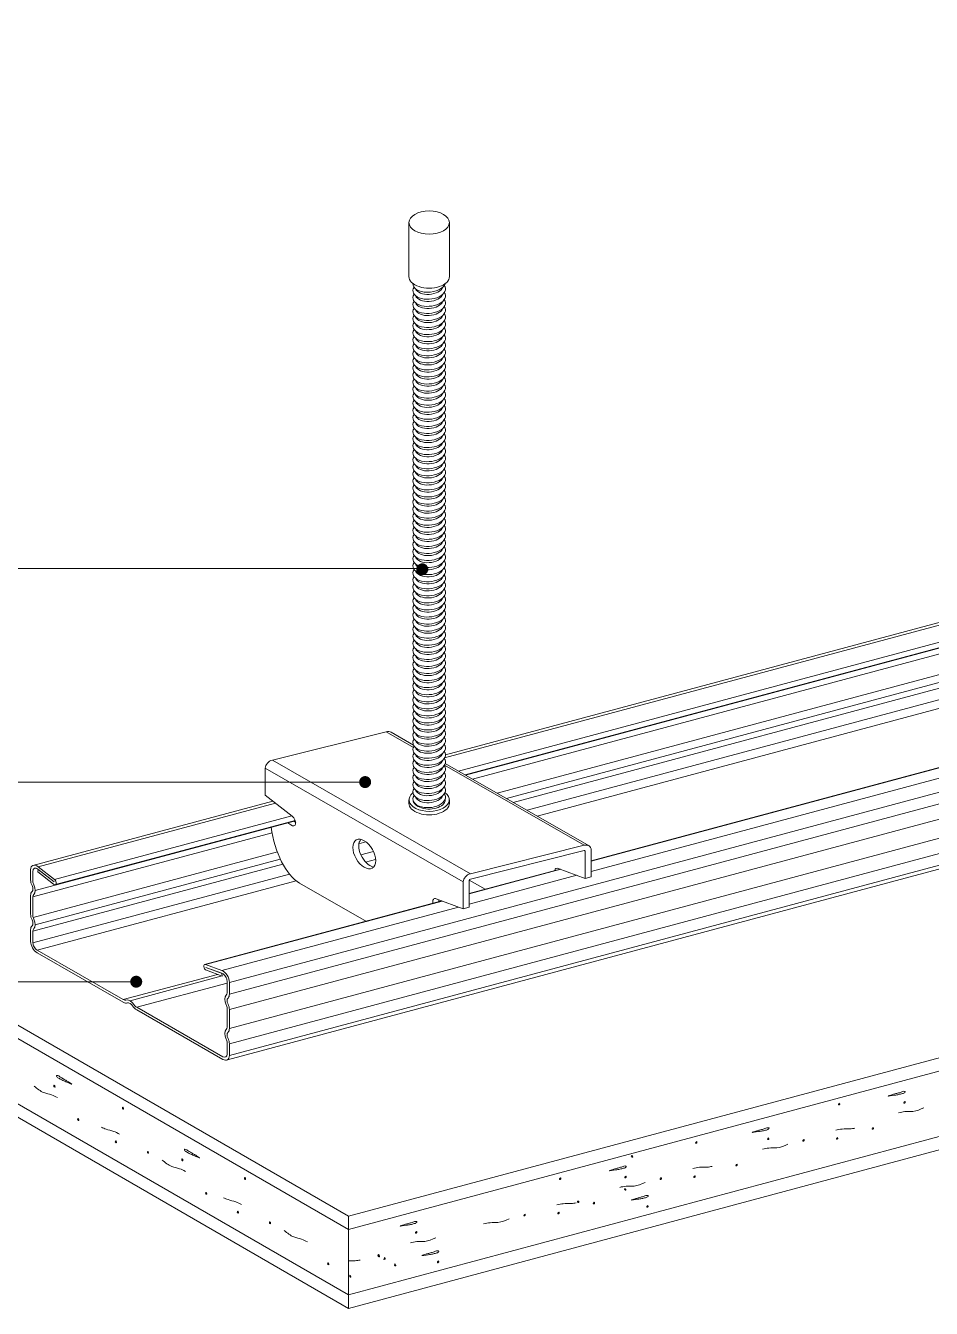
# Model space of a CAD drawing. Header units: millimetres. Extents: x 3383 to 4292, y 1469 to 1637.
# Drawn here: x 3483.8325 to 3483.9082, y 1569.9829 to 1570.09 of the extents above; entities that cross this region are included whole.
import ezdxf

# ---------------------------------------------------------------- set-up
doc = ezdxf.new("R2010")
doc.units = ezdxf.units.MM
doc.header["$LTSCALE"] = 0.0035
doc.layers.get('0').update_dxf_attribs({"lineweight": 5})

# ---------------------------------------------------------------- blocks, each defined once
blk = doc.blocks.new('PP')
at = {"const_width": 0.5, "flags": 128}
blk.add_lwpolyline([(-0.25, -0.25, 1), (0.25, -0.25, 1)], format="xyb", close=True, dxfattribs=at)

msp = doc.modelspace()

# ---------------------------------------------------------------- linework, layer by layer
for p, q in [((3483.85948317186, 1569.982851730929), (3483.638800764622, 1570.110262778153)), ((3483.85948317186, 1569.990558286472), (3484.129717431357, 1570.062967338072)), ((3483.85948317186, 1569.982851730929), (3484.129717431357, 1570.055260782529)), ((3483.85948317186, 1569.990558286472), (3483.85948317186, 1569.982851730929)), ((3483.85948317186, 1569.990558286472), (3483.85948317186, 1569.982851730929))]:
    msp.add_line(p, q)
at = {"extrusion": (-0.3996034330851926, 0.525790701022031, -0.7509069416281149)}
for p, q in [((3483.864551707479, 1570.069028325665, 0.02682366943115524), (3483.864551707479, 1570.073561210956, 0.02999762988123386)), ((3483.867926627923, 1570.069028325665, 0.02682366943115956), (3483.867926627923, 1570.073561210956, 0.02999762988121732)), ((3483.853138880576, 1570.028649108423, 0.007399562203712341), (3483.86263405712, 1570.03102322454, 0.004008973002838759)), ((3483.852540741582, 1570.025719611914, 0.005666612945473462), (3483.852540741582, 1570.027965056683, 0.007238890298841858)), ((3483.864551707479, 1570.025047617518, 0.02979114236413088), (3483.864551707479, 1570.025342512254, 0.02999762988123386)), ((3483.867926627923, 1570.025047617518, 0.02979114236411434), (3483.867926627923, 1570.025342512254, 0.02999762988121732)), ((3483.869685179256, 1570.019158541391, 0.02095349659265767), (3483.8791803558, 1570.021532657509, 0.01756290739178408)), ((3483.879778494794, 1570.021147715831, 0.02460435108055195), (3483.879778494794, 1570.018893704088, 0.02302607506669972)), ((3483.8791803558, 1570.021090315405, 0.01725317611615446), (3483.869685179256, 1570.018716199287, 0.0206437653170281)), ((3483.879283483213, 1570.018769934407, 0.02320283649002271), (3483.879283483213, 1570.02102394615, 0.02478111250387486)), ((3483.869087040262, 1570.016229044883, 0.01922054733441879), (3483.869087040262, 1570.018474489651, 0.02079282468778719)), ((3483.869582051843, 1570.018598259332, 0.02061606326446433), (3483.869582051843, 1570.016352814564, 0.01904378591109579))]:
    msp.add_line(p, q, dxfattribs=at)
at = {"extrusion": (1.387778780781445e-15, 0.8191520442889884, -0.5735764363510512)}
for p, q in [((3483.864924958118, 1570.02970921771, 0.02924024554558912), (3483.86263405712, 1570.03102322454, 0.03111684178072942)), ((3483.864929466276, 1570.029898425938, 0.03695165411289443), (3483.863057005259, 1570.030972425456, 0.03848548438282658)), ((3483.869685179256, 1570.019158541391, 0.02095349659265767), (3483.853138880576, 1570.028649108423, 0.03450743098160307)), ((3483.869087040262, 1570.018474489651, 0.02079282468778727), (3483.852540741582, 1570.027965056683, 0.03434675907673277)), ((3483.8791803558, 1570.021532657509, 0.01756290739178409), (3483.86751839174, 1570.028221685295, 0.02711582909227371)), ((3483.879603303938, 1570.021481858424, 0.02493154999388033), (3483.867583684813, 1570.028376028728, 0.03477744557204795))]:
    msp.add_line(p, q, dxfattribs=at)
at = {"extrusion": (-0.7071067811865472, -0.4055797876726396, 0.579227965339569)}
for p, q in [((3483.854797088101, 1570.023964527502, 0.00719218010325695), (3483.852540741582, 1570.025719611914, 0.005666612945473035)), ((3483.854436942272, 1570.023421193688, 0.00637207679378205), (3483.854675528175, 1570.0232356112, 0.006533390145179342)), ((3483.8549234739, 1570.023551559445, 0.006189581881761001), (3483.855085620993, 1570.023425434387, 0.006299213216497835)), ((3483.879283483213, 1570.018769934407, 0.02320283649002321), (3483.877027136694, 1570.019603224385, 0.02103182192121957)), ((3483.869087040262, 1570.016229044883, 0.01922054733441893), (3483.866830693744, 1570.017062334861, 0.01704953276561535))]:
    msp.add_line(p, q, dxfattribs=at)
at = {"extrusion": (-0.3996034330851926, 0.5257907010220312, -0.750906941628115)}
for p, q in [((3483.879778494794, 1570.018893704088, 0.0230260750666993), (3483.879283483213, 1570.018769934407, 0.02320283649002236)), ((3483.869582051843, 1570.016352814564, 0.0190437859110954), (3483.869087040262, 1570.016229044883, 0.01922054733441841))]:
    msp.add_line(p, q, dxfattribs=at)
for points in [[(3483.85948317186, 1569.990558286472), (3483.638800764622, 1570.117969333696)], [(3483.85948317186, 1569.989440188197), (3483.638800764622, 1570.116851235421)], [(3483.85948317186, 1569.983969829204), (3483.638800764622, 1570.111380876428)], [(3483.85948317186, 1569.989440188197), (3484.129717431357, 1570.061849239797)], [(3483.85948317186, 1569.983969829204), (3484.129717431357, 1570.056378880804)], [(3483.866045755094, 1570.04465245865), (3483.587398610789, 1570.04465245865)], [(3483.860705410208, 1570.026812625631), (3483.587398610789, 1570.026812625631)], [(3483.841584131786, 1570.010135330017), (3483.587398610789, 1570.010135330017)]]:
    msp.add_lwpolyline(points)
for points, elevation in [([(3483.849544814123, 1570.010081459293), (3484.127009128712, 1570.084427798316)], 0.01731338057581248), ([(3483.849544814123, 1570.009101909586), (3484.127009128712, 1570.083448248609)], 0.01662749248709013), ([(3483.849544814123, 1570.007806069046), (3484.127009128712, 1570.082152408069)], 0.01572013517287255), ([(3483.849544814123, 1570.006234877431), (3484.127009128712, 1570.080581216454)], 0.01461997495986134), ([(3483.849544814123, 1570.004939036892), (3484.127009128712, 1570.079285375914)], 0.0137126176456439), ([(3483.849384306368, 1570.003612293667), (3484.126848620957, 1570.07795863269)], 0.01258767824953691), ([(3483.849544814123, 1570.003969131874), (3484.127009128712, 1570.078315470896)], 0.0130334828409594), ([(3483.867533297722, 1570.028837675645), (3484.045814380116, 1570.076607947698)], 0.004574152550778649), ([(3483.867597931191, 1570.029092623438), (3484.045587156006, 1570.076784692489)], 0.004110408113063821), ([(3483.868695133584, 1570.027738527903), (3484.047163080265, 1570.075558870091)], 0.005486039371534446), ([(3483.8692520231, 1570.027419109199), (3484.047459426893, 1570.075169639131)], 0.005303042160957346), ([(3483.869285565236, 1570.02739987022), (3484.045447432592, 1570.074602300315)], 0.002880532025438115), ([(3483.869861046151, 1570.027069787928), (3484.045521108821, 1570.074137759863)], 0.002267565677861395), ([(3483.871907561095, 1570.025895955179), (3484.045962950213, 1570.072533956132)], 0.001089287538864683), ([(3483.872692510975, 1570.025445726424), (3484.046212007392, 1570.07194013536)], 0.0008730144982095353), ([(3483.873267991889, 1570.025115644132), (3484.0464282333, 1570.07151379098)], 0.0002600481506326577), ([(3483.87442054742, 1570.024454565438), (3484.046974598679, 1570.070690284124)], -0.0004190866540520801), ([(3483.875260807345, 1570.023972612145), (3484.047529983497, 1570.070131998776)], -0.0004162608895580035), ([(3483.879778494794, 1570.020236626322), (3484.059707542246, 1570.068448469282)], 0.01583178499458741), ([(3483.879778494794, 1570.020208461127), (3484.05975173968, 1570.068432146754)], 0.01592660225136643), ([(3483.879778494794, 1570.019348990369), (3484.06110043983, 1570.067934059111)], 0.01722429639931632), ([(3483.833123559926, 1570.019855243498), (3483.85317332421, 1570.025227561646)], 0.004110408113063821), ([(3483.833570973069, 1570.019737498181), (3483.853400548319, 1570.025050816856)], 0.004574152550778649), ([(3483.833316713495, 1570.017762045443), (3483.855054450132, 1570.023586654421)], 0.002880532025438115), ([(3483.834919673218, 1570.018688420574), (3483.854749248469, 1570.024001739248)], 0.005486039371534446), ([(3483.835022730846, 1570.018247397982), (3483.855045595097, 1570.023612508288)], 0.005303042160957346), ([(3483.833122259131, 1570.017225659615), (3483.853107277025, 1570.022580629021)], 0.002267565677861395), ([(3483.860368633803, 1570.021659271551), (3483.860956677868, 1570.021816837483)], 0.0002600481506326595), ([(3483.833141867005, 1570.015508718754), (3483.853549118417, 1570.02097682529)], 0.001089287538864683), ([(3483.833316713495, 1570.014895013288), (3483.853798175595, 1570.020383004518)], 0.0008730144982095353), ([(3483.86053159022, 1570.020733030573), (3483.861584841296, 1570.021015248348)], -0.0004190866540520783), ([(3483.860929052708, 1570.020132430064), (3483.861764843535, 1570.020356379541)], -0.0004162608895580018), ([(3483.833122259131, 1570.01435862746), (3483.854014401504, 1570.019956660137)], 0.0002600481506326577), ([(3483.833122259131, 1570.013388722442), (3483.854560766883, 1570.019133153282)], -0.0004190866540520801), ([(3483.869582051843, 1570.017504497668), (3483.87719005681, 1570.019543056455)], 0.01583178499458741), ([(3483.869582051843, 1570.017476332473), (3483.877234254245, 1570.019526733927)], 0.01592660225136644), ([(3483.869582051843, 1570.016616861715), (3483.878582954394, 1570.019028646284)], 0.01722429639931632), ([(3483.869582051843, 1570.016616861715), (3483.878582954394, 1570.019028646284)], 0.01722429639931632), ([(3483.869582051843, 1570.016616861715), (3483.878582954394, 1570.019028646284)], 0.01722429639931632), ([(3483.833475812521, 1570.012776356527), (3483.855116151701, 1570.018574867934)], -0.0004162608895580035), ([(3483.847471619928, 1570.011580025292), (3483.867293710449, 1570.01689133844)], 0.01583178499458741), ([(3483.84755294567, 1570.011573651264), (3483.867337907884, 1570.016875015912)], 0.01592660225136643), ([(3483.84890164582, 1570.011075563621), (3483.868686608033, 1570.016376928269)], 0.01722429639931632), ([(3483.840677013011, 1570.008645917612), (3483.848538180276, 1570.010752311032)], 0.005482617213563884), ([(3483.841236309444, 1570.008550385169), (3483.848941824633, 1570.010615071741)], 0.006098499550040387), ([(3483.841795605877, 1570.008004319102), (3483.849350359759, 1570.010028609303)], 0.006398914846523837)]:
    msp.add_lwpolyline(points, dxfattribs=dict(elevation=elevation))
at = {"extrusion": (-0.7071067811865477, -0.4055797876726388, 0.5792279653395691), "elevation": -3100.207964859693, "flags": 128}
msp.add_lwpolyline([(371.4726913322513, 2202.905108707175), (371.4726913322513, 2202.905108707175, 0.168880400888697), (371.4729108502577, 2202.905567951098, -0.3476767476825685), (371.4733473583678, 2202.906008760184, 0.1688804008886971), (371.4738044279316, 2202.906232770343), (371.4738044279316, 2202.906232770343), (371.4809702390182, 2202.91346918717, 0.414213562373095), (371.4809648659561, 2202.914565189511), (371.4801235321092, 2202.915398314461, 0.168880400888697), (371.479664288184, 2202.915617832467, -0.3476767476825685), (371.4792234790984, 2202.916054340576, 0.1688804008886971), (371.4789994689406, 2202.916511410142), (371.4776365553946, 2202.917861025735, 0.168880400888697), (371.4771773114699, 2202.918080543743, -0.3476767476825685), (371.4767365023847, 2202.918517051852, 0.1688804008886971), (371.4765124922262, 2202.918974121415), (371.4756627921956, 2202.919815530922, 0.4663076581549983), (371.4744804631455, 2202.91970624739), (371.4733773662235, 2202.918114308109, 0.9999999999999901), (371.4738294409665, 2202.917801053536), (371.4749115931231, 2202.919362766285), (371.4746855557514, 2202.919519393571), (371.4736034035955, 2202.917957680822), (371.4747065005165, 2202.919549620103, -0.4663076581549983), (371.4754692934516, 2202.919620125608), (371.4763189934831, 2202.918778716103, -0.1688804008887051), (371.4764635161659, 2202.918483832514, 0.3476767476825506), (371.4771467702492, 2202.917807244943, -0.1688804008887052), (371.4774430566508, 2202.917665620423), (371.4788059701971, 2202.916316004828, -0.1688804008887051), (371.4789504928797, 2202.916021121239, 0.3476767476825506), (371.4796337469629, 2202.915344533669, -0.1688804008887052), (371.4799300333659, 2202.915202909148), (371.480771367213, 2202.914369784197, -0.414213562373095), (371.4807748337046, 2202.913662685913), (371.4736090226183, 2202.906426269086), (371.4736090226183, 2202.906426269086, -0.1688804008887051), (371.4733141390293, 2202.906281746402, 0.3476767476825506), (371.4726375514588, 2202.90559849232, -0.1688804008887052), (371.4724959269377, 2202.905302205917), (371.4724959269377, 2202.905302205917), (371.4653301158517, 2202.898065789091, -0.414213562373095), (371.4646230175674, 2202.8980623226), (371.4637816837203, 2202.89889544755, -0.1688804008887051), (371.463637161037, 2202.89919033114, 0.3476767476825506), (371.4629539069545, 2202.899866918711, -0.1688804008887051), (371.4626576205519, 2202.900008543231), (371.4612947070063, 2202.901358158825, -0.1688804008887051), (371.4611501843235, 2202.901653042414, 0.3476767476825506), (371.46046693024, 2202.902329629986, -0.1688804008887051), (371.4601706438375, 2202.902471254507), (371.4594349063357, 2202.903199813415, -0.4663076581549982), (371.4594979295712, 2202.903963260965), (371.4610789769104, 2202.905081913192), (371.4595279492958, 2202.903984501082), (371.4596867852597, 2202.903760010243), (371.4612378128734, 2202.904857422354, 0.9999999999999903), (371.460920140946, 2202.905306404032), (371.4593390936086, 2202.904187751804, 0.4663076581549982), (371.4592414075928, 2202.903004408102), (371.4599771450955, 2202.902275849192, 0.1688804008886972), (371.4604363890187, 2202.902056331186, -0.3476767476825685), (371.4608771981045, 2202.901619823076, 0.168880400888697), (371.4611012082637, 2202.901162753512), (371.4624641218088, 2202.899813137918, 0.1688804008886972), (371.4629233657331, 2202.899593619911, -0.3476767476825685), (371.4633641748185, 2202.8991571118, 0.168880400888697), (371.4635881849774, 2202.898700042238), (371.4644295188248, 2202.897866917287, 0.414213562373095), (371.4655255211649, 2202.897872290348)], format="xyb", close=True, dxfattribs=at)
at = {"extrusion": (-0.7071067811865472, -0.4055797876726396, 0.579227965339569), "flags": 128}
for points, elevation in [([(371.4713808676686, 2202.91431664691), (371.476940000206, 2202.91993055436)], -3100.22317195245), ([(371.4782180644759, 2202.927425482211), (371.4795496585582, 2202.928770196677)], -3100.229105806593)]:
    msp.add_lwpolyline(points, dxfattribs=dict(at, elevation=elevation))
at = {"extrusion": (1.554312234475219e-15, 0.8191520442889884, -0.573576436351051)}
msp.add_circle((-3483.866239167696, 900.5953860995762, 1286.102219675759), 0.0016875, dxfattribs=at)
at = {"extrusion": (-0.7071067811865474, -0.4055797876726396, 0.5792279653395691)}
msp.add_circle((371.4719673386487, 2202.924501982044, -3100.223171952454), 0.00135, dxfattribs=at)
at = {"extrusion": (1.554312234475219e-15, 0.8191520442889884, -0.573576436351051)}
for centre, radius, start, end in [((-3483.866239167696, 900.578997604536, 1286.108177618313), 0.0016875, 179.6065985154081, 0.393401485051873), ((-3483.866239167696, 900.5541019723224, 1286.072262970791), 0.0016875, 141.3915269980176, 36.67568983603883), ((-3483.866239167696, 900.5541019723224, 1286.072262970791), 0.00135, 173.87400726081, 9.833535221996217e-13), ((-3483.866239167696, 900.5537636829793, 1286.07213984354), 0.0016875, 179.6065985154081, 0.393401485051873)]:
    msp.add_arc(centre, radius, start, end, dxfattribs=at)
at = {"extrusion": (-0.07139380484326781, 0.816034923451705, -0.573576436351051)}
for centre, radius, start, end in [((-3607.449513565655, 722.9922919184543, 1032.486043378464), 0.001361557005219003, 160.7468595815171, 24.998689855489), ((-3607.449564970111, 722.9926289265201, 1032.486524675861), 0.001361557005219003, 194.262747512638, 4.439037305930195), ((-3607.449462161198, 722.9919549103881, 1032.485562081066), 0.001361557005219003, 160.7468595815171, 24.998689855489), ((-3607.449539268343, 722.9922912808233, 1032.486402467832), 0.001161557005219004, 194.5751318585535, 351.170417574548), ((-3607.449487863885, 722.9919542727571, 1032.485921170435), 0.001161557005219004, 194.5751318585535, 351.170417574548), ((-3607.449410756742, 722.991617902322, 1032.485080783668), 0.001361557005219003, 160.7468595815171, 24.998689855489), ((-3607.449359352285, 722.9912808942559, 1032.484599486269), 0.001361557005219003, 160.7468595815171, 24.998689855489), ((-3607.44943645943, 722.9916172646908, 1032.485439873037), 0.001161557005219004, 194.5751318585535, 351.170417574548), ((-3607.449385054972, 722.9912802566253, 1032.484958575639), 0.001161557005219004, 194.5751318585535, 351.170417574548), ((-3607.449307947828, 722.9909438861897, 1032.484118188873), 0.001361557005219003, 160.7468595815171, 24.998689855489), ((-3607.44925654337, 722.9906068781237, 1032.483636891474), 0.001361557005219003, 160.7468595815171, 24.998689855489), ((-3607.449333650514, 722.9909432485588, 1032.484477278241), 0.001161557005219004, 194.5751318585535, 351.170417574548), ((-3607.449282246056, 722.9906062404925, 1032.483995980844), 0.001161557005219004, 194.5751318585535, 351.170417574548), ((-3607.449205138913, 722.9902698700574, 1032.483155594077), 0.001361557005219003, 160.7468595815171, 24.998689855489), ((-3607.449153734457, 722.9899328619913, 1032.482674296679), 0.001361557005219003, 160.7468595815171, 24.998689855489), ((-3607.4492308416, 722.9902692324271, 1032.483514683445), 0.001161557005219004, 194.5751318585535, 351.170417574548), ((-3607.449179437143, 722.9899322243609, 1032.483033386048), 0.001161557005219004, 194.5751318585535, 351.170417574548), ((-3607.449102329999, 722.9895958539256, 1032.482192999281), 0.001361557005219003, 160.7468595815171, 24.998689855489), ((-3607.449050925542, 722.9892588458594, 1032.481711701883), 0.001361557005219003, 160.7468595815171, 24.998689855489), ((-3607.449128032686, 722.9895952162943, 1032.482552088649), 0.001161557005219004, 194.5751318585535, 351.170417574548), ((-3607.448999521083, 722.9889218377931, 1032.481230404484), 0.001361557005219003, 160.7468595815171, 24.998689855489), ((-3607.44907662823, 722.9892582082283, 1032.482070791252), 0.001161557005219004, 194.5751318585535, 351.170417574548), ((-3607.449025223771, 722.9889212001624, 1032.481589493854), 0.001161557005219004, 194.5751318585535, 351.170417574548), ((-3607.448948116627, 722.9885848297271, 1032.480749107087), 0.001361557005219003, 160.7468595815171, 24.998689855489), ((-3607.44889671217, 722.9882478216609, 1032.480267809689), 0.001361557005219003, 160.7468595815171, 24.998689855489), ((-3607.448973819314, 722.9885841920961, 1032.481108196456), 0.001161557005219004, 194.5751318585535, 351.170417574548), ((-3607.448922414857, 722.9882471840302, 1032.480626899058), 0.001161557005219004, 194.5751318585535, 351.170417574548), ((-3607.448845307714, 722.987910813595, 1032.479786512292), 0.001361557005219003, 160.7468595815171, 24.998689855489), ((-3607.448793903256, 722.9875738055291, 1032.479305214894), 0.001361557005219003, 160.7468595815171, 24.998689855489), ((-3607.448871010401, 722.9879101759642, 1032.480145601661), 0.001161557005219004, 194.5751318585535, 351.170417574548), ((-3607.448819605944, 722.9875731678978, 1032.479664304263), 0.001161557005219004, 194.5751318585535, 351.170417574548), ((-3607.448742498799, 722.987236797463, 1032.478823917496), 0.001361557005219003, 160.7468595815171, 24.998689855489), ((-3607.448691094341, 722.9868997893965, 1032.478342620098), 0.001361557005219003, 160.7468595815171, 24.998689855489), ((-3607.448768201486, 722.9872361598322, 1032.479183006865), 0.001161557005219004, 194.5751318585535, 351.170417574548), ((-3607.448716797029, 722.9868991517657, 1032.478701709467), 0.001161557005219004, 194.5751318585535, 351.170417574548), ((-3607.448639689886, 722.9865627813307, 1032.477861322701), 0.001361557005219003, 160.7468595815171, 24.998689855489), ((-3607.448588285429, 722.9862257732643, 1032.477380025302), 0.001361557005219003, 160.7468595815171, 24.998689855489), ((-3607.448665392573, 722.9865621436998, 1032.478220412069), 0.001161557005219004, 194.5751318585535, 351.170417574548), ((-3607.448536880971, 722.9858887651986, 1032.476898727904), 0.001361557005219003, 160.7468595815171, 24.998689855489), ((-3607.448485476515, 722.9855517571324, 1032.476417430506), 0.001361557005219003, 160.7468595815171, 24.998689855489), ((-3607.448613988116, 722.9862251356336, 1032.477739114671), 0.001161557005219004, 194.5751318585535, 351.170417574548), ((-3607.44856258366, 722.9858881275677, 1032.477257817273), 0.001161557005219004, 194.5751318585535, 351.170417574548), ((-3607.448434072056, 722.9852147490659, 1032.475936133109), 0.001361557005219003, 160.7468595815171, 24.998689855489), ((-3607.4485111792, 722.9855511195016, 1032.476776519875), 0.001161557005219004, 194.5751318585535, 351.170417574548), ((-3607.448459774743, 722.9852141114353, 1032.476295222478), 0.001161557005219004, 194.5751318585535, 351.170417574548), ((-3607.448382667601, 722.9848777410001, 1032.47545483571), 0.001361557005219003, 160.7468595815171, 24.998689855489), ((-3607.448331263143, 722.9845407329339, 1032.474973538313), 0.001361557005219003, 160.7468595815171, 24.998689855489), ((-3607.448408370286, 722.9848771033693, 1032.475813925079), 0.001161557005219004, 194.5751318585535, 351.170417574548), ((-3607.44835696583, 722.9845400953031, 1032.475332627682), 0.001161557005219004, 194.5751318585535, 351.170417574548), ((-3607.448279858686, 722.9842037248682, 1032.474492240916), 0.001361557005219003, 160.7468595815171, 24.998689855489), ((-3607.448228454228, 722.9838667168018, 1032.474010943518), 0.001361557005219003, 160.7468595815171, 24.998689855489), ((-3607.448305561373, 722.9842030872369, 1032.474851330284), 0.001161557005219004, 194.5751318585535, 351.170417574548), ((-3607.448254156915, 722.9838660791709, 1032.474370032886), 0.001161557005219004, 194.5751318585535, 351.170417574548), ((-3607.448177049772, 722.9835297087355, 1032.473529646119), 0.001361557005219003, 160.7468595815171, 24.998689855489), ((-3607.448125645314, 722.9831927006695, 1032.473048348721), 0.001361557005219003, 160.7468595815171, 24.998689855489), ((-3607.448202752458, 722.9835290711046, 1032.473888735488), 0.001161557005219004, 194.5751318585535, 351.170417574548), ((-3607.448151348001, 722.9831920630393, 1032.473407438091), 0.001161557005219004, 194.5751318585535, 351.170417574548), ((-3607.448074240857, 722.9828556926033, 1032.472567051324), 0.001361557005219003, 160.7468595815171, 24.998689855489), ((-3607.4480228364, 722.9825186845375, 1032.472085753926), 0.001361557005219003, 160.7468595815171, 24.998689855489), ((-3607.448099943545, 722.9828550549726, 1032.472926140693), 0.001161557005219004, 194.5751318585535, 351.170417574548), ((-3607.447971431944, 722.9821816764714, 1032.471604456528), 0.001361557005219003, 160.7468595815171, 24.998689855489), ((-3607.448048539088, 722.9825180469068, 1032.472444843295), 0.001161557005219004, 194.5751318585535, 351.170417574548), ((-3607.447997134631, 722.9821810388402, 1032.471963545897), 0.001161557005219004, 194.5751318585535, 351.170417574548), ((-3607.447920027486, 722.9818446684051, 1032.471123159131), 0.001361557005219003, 160.7468595815171, 24.998689855489), ((-3607.447868623029, 722.9815076603389, 1032.470641861732), 0.001361557005219003, 160.7468595815171, 24.998689855489), ((-3607.447945730173, 722.9818440307746, 1032.471482248499), 0.001161557005219004, 194.5751318585535, 351.170417574548), ((-3607.447894325716, 722.9815070227083, 1032.471000951102), 0.001161557005219004, 194.5751318585535, 351.170417574548), ((-3607.447817218571, 722.981170652273, 1032.470160564334), 0.001361557005219003, 160.7468595815171, 24.998689855489), ((-3607.447765814115, 722.9808336442067, 1032.469679266937), 0.001361557005219003, 160.7468595815171, 24.998689855489), ((-3607.44784292126, 722.981170014642, 1032.470519653703), 0.001161557005219004, 194.5751318585535, 351.170417574548), ((-3607.447791516802, 722.9808330065762, 1032.470038356306), 0.001161557005219004, 194.5751318585535, 351.170417574548), ((-3607.447714409659, 722.9804966361404, 1032.469197969538), 0.001361557005219003, 160.7468595815171, 24.998689855489), ((-3607.447663005201, 722.9801596280746, 1032.468716672141), 0.001361557005219003, 160.7468595815171, 24.998689855489), ((-3607.447740112344, 722.9804959985099, 1032.469557058907), 0.001161557005219004, 194.5751318585535, 351.170417574548), ((-3607.447688707888, 722.980158990444, 1032.46907576151), 0.001161557005219004, 194.5751318585535, 351.170417574548), ((-3607.447611600744, 722.9798226200087, 1032.468235374743), 0.001361557005219003, 160.7468595815171, 24.998689855489), ((-3607.447560196286, 722.9794856119426, 1032.467754077345), 0.001361557005219003, 160.7468595815171, 24.998689855489), ((-3607.44763730343, 722.9798219823778, 1032.468594464112), 0.001161557005219004, 194.5751318585535, 351.170417574548), ((-3607.44750879183, 722.9791486038764, 1032.467272779947), 0.001361557005219003, 160.7468595815171, 24.998689855489), ((-3607.447457387372, 722.9788115958105, 1032.46679148255), 0.001361557005219003, 160.7468595815171, 24.998689855489), ((-3607.447585898973, 722.9794849743118, 1032.468113166714), 0.001161557005219004, 194.5751318585535, 351.170417574548), ((-3607.447534494516, 722.9791479662456, 1032.467631869316), 0.001161557005219004, 194.5751318585535, 351.170417574548), ((-3607.447405982916, 722.9784745877445, 1032.466310185152), 0.001361557005219003, 160.7468595815171, 24.998689855489), ((-3607.447483090059, 722.9788109581793, 1032.467150571919), 0.001161557005219004, 194.5751318585535, 351.170417574548), ((-3607.447431685604, 722.9784739501132, 1032.466669274521), 0.001161557005219004, 194.5751318585535, 351.170417574548), ((-3607.447354578458, 722.9781375796779, 1032.465828887753), 0.001361557005219003, 160.7468595815171, 24.998689855489), ((-3607.447303174, 722.9778005716123, 1032.465347590356), 0.001361557005219003, 160.7468595815171, 24.998689855489), ((-3607.447380281145, 722.9781369420468, 1032.466187977122), 0.001161557005219004, 194.5751318585535, 351.170417574548), ((-3607.447328876689, 722.9777999339811, 1032.465706679725), 0.001161557005219004, 194.5751318585535, 351.170417574548), ((-3607.447251769544, 722.9774635635459, 1032.464866292958), 0.001361557005219003, 160.7468595815171, 24.998689855489), ((-3607.447200365086, 722.9771265554798, 1032.464384995561), 0.001361557005219003, 160.7468595815171, 24.998689855489), ((-3607.447277472231, 722.977462925915, 1032.465225382327), 0.001161557005219004, 194.5751318585535, 351.170417574548), ((-3607.447226067775, 722.9771259178491, 1032.464744084929), 0.001161557005219004, 194.5751318585535, 351.170417574548), ((-3607.447148960631, 722.9767895474137, 1032.463903698163), 0.001361557005219003, 160.7468595815171, 24.998689855489), ((-3607.447097556173, 722.9764525393476, 1032.463422400765), 0.001361557005219003, 160.7468595815171, 24.998689855489), ((-3607.447174663318, 722.9767889097828, 1032.464262787531), 0.001161557005219004, 194.5751318585535, 351.170417574548), ((-3607.447123258862, 722.9764519017169, 1032.463781490134), 0.001161557005219004, 194.5751318585535, 351.170417574548), ((-3607.447046151715, 722.9761155312816, 1032.462941103367), 0.001361557005219003, 160.7468595815171, 24.998689855489), ((-3607.446994747258, 722.9757785232156, 1032.462459805969), 0.001361557005219003, 160.7468595815171, 24.998689855489), ((-3607.447071854403, 722.9761148936508, 1032.463300192736), 0.001161557005219004, 194.5751318585535, 351.170417574548), ((-3607.446943342803, 722.9754415151493, 1032.461978508571), 0.001361557005219003, 160.7468595815171, 24.998689855489), ((-3607.447020449945, 722.9757778855845, 1032.462818895338), 0.001161557005219004, 194.5751318585535, 351.170417574548), ((-3607.446969045489, 722.9754408775183, 1032.46233759794), 0.001161557005219004, 194.5751318585535, 351.170417574548), ((-3607.446891938346, 722.9751045070831, 1032.461497211173), 0.001361557005219003, 160.7468595815171, 24.998689855489), ((-3607.446840533888, 722.9747674990169, 1032.461015913776), 0.001361557005219003, 160.7468595815171, 24.998689855489), ((-3607.446917641032, 722.9751038694523, 1032.461856300542), 0.001161557005219004, 194.5751318585535, 351.170417574548), ((-3607.446866236575, 722.9747668613866, 1032.461375003144), 0.001161557005219004, 194.5751318585535, 351.170417574548), ((-3607.446789129431, 722.9744304909508, 1032.460534616378), 0.001361557005219003, 160.7468595815171, 24.998689855489), ((-3607.446737724974, 722.9740934828851, 1032.46005331898), 0.001361557005219003, 160.7468595815171, 24.998689855489), ((-3607.446814832117, 722.9744298533201, 1032.460893705746), 0.001161557005219004, 194.5751318585535, 351.170417574548), ((-3607.44676342766, 722.974092845254, 1032.460412408348), 0.001161557005219004, 194.5751318585535, 351.170417574548), ((-3607.446686320516, 722.9737564748186, 1032.459572021582), 0.001361557005219003, 160.7468595815171, 24.998689855489), ((-3607.446634916059, 722.9734194667528, 1032.459090724184), 0.001361557005219003, 160.7468595815171, 24.998689855489), ((-3607.446712023203, 722.9737558371879, 1032.459931110951), 0.001161557005219004, 194.5751318585535, 351.170417574548), ((-3607.446660618747, 722.9734188291218, 1032.459449813553), 0.001161557005219004, 194.5751318585535, 351.170417574548), ((-3607.446583511601, 722.9730824586869, 1032.458609426786), 0.001361557005219003, 160.7468595815171, 24.998689855489), ((-3607.446532107144, 722.9727454506206, 1032.458128129388), 0.001361557005219003, 160.7468595815171, 24.998689855489), ((-3607.44660921429, 722.9730818210559, 1032.458968516155), 0.001161557005219004, 194.5751318585535, 351.170417574548), ((-3607.446480702687, 722.9724084425544, 1032.457646831991), 0.001361557005219003, 160.7468595815171, 24.998689855489), ((-3607.446557809832, 722.9727448129897, 1032.458487218757), 0.001161557005219004, 194.5751318585535, 351.170417574548), ((-3607.446506405375, 722.9724078049234, 1032.458005921359), 0.001161557005219004, 194.5751318585535, 351.170417574548), ((-3607.44642929823, 722.9720714344883, 1032.457165534592), 0.001361557005219003, 160.7468595815171, 24.998689855489), ((-3607.446377893775, 722.9717344264222, 1032.456684237194), 0.001361557005219003, 160.7468595815171, 24.998689855489), ((-3607.446455000918, 722.9720707968575, 1032.457524623961), 0.001161557005219004, 194.5751318585535, 351.170417574548), ((-3607.446403596462, 722.9717337887913, 1032.457043326564), 0.001161557005219004, 194.5751318585535, 351.170417574548), ((-3607.446326489317, 722.971397418356, 1032.456202939797), 0.001361557005219003, 160.7468595815171, 24.998689855489), ((-3607.446275084861, 722.97106041029, 1032.455721642399), 0.001361557005219003, 160.7468595815171, 24.998689855489), ((-3607.446352192005, 722.9713967807257, 1032.456562029166), 0.001161557005219004, 194.5751318585535, 351.170417574548), ((-3607.446300787547, 722.9710597726594, 1032.456080731768), 0.001161557005219004, 194.5751318585535, 351.170417574548), ((-3607.446223680403, 722.9707234022238, 1032.455240345001), 0.001361557005219003, 160.7468595815171, 24.998689855489), ((-3607.446172275946, 722.970386394158, 1032.454759047603), 0.001361557005219003, 160.7468595815171, 24.998689855489), ((-3607.446249383089, 722.9707227645929, 1032.45559943437), 0.001161557005219004, 194.5751318585535, 351.170417574548), ((-3607.446197978633, 722.9703857565269, 1032.455118136972), 0.001161557005219004, 194.5751318585535, 351.170417574548), ((-3607.446120871489, 722.9700493860919, 1032.454277750205), 0.001361557005219003, 160.7468595815171, 24.998689855489), ((-3607.446069467032, 722.9697123780254, 1032.453796452807), 0.001361557005219003, 160.7468595815171, 24.998689855489), ((-3607.446146574176, 722.970048748461, 1032.454636839574), 0.001161557005219004, 194.5751318585535, 351.170417574548), ((-3607.44609516972, 722.969711740395, 1032.454155542177), 0.001161557005219004, 194.5751318585535, 351.170417574548), ((-3607.446018062575, 722.9693753699597, 1032.45331515541), 0.001361557005219003, 160.7468595815171, 24.998689855489), ((-3607.445966658117, 722.9690383618935, 1032.452833858012), 0.001361557005219003, 160.7468595815171, 24.998689855489), ((-3607.446043765261, 722.9693747323287, 1032.453674244779), 0.001161557005219004, 194.5751318585535, 351.170417574548), ((-3607.44591525366, 722.9687013538273, 1032.452352560614), 0.001361557005219003, 160.7468595815171, 24.998689855489), ((-3607.445992360804, 722.9690377242626, 1032.45319294738), 0.001161557005219004, 194.5751318585535, 351.170417574548), ((-3607.445940956347, 722.9687007161967, 1032.452711649983), 0.001161557005219004, 194.5751318585535, 351.170417574548), ((-3607.445863850121, 722.9680260624332, 1032.452108144555), 0.001361557005219003, 160.7468595815171, 24.998689855489), ((-3607.44581244658, 722.9673507710396, 1032.451863728498), 0.001361557005219003, 160.7468595837924, 24.99868985338724), ((-3607.445889551891, 722.9683637081304, 1032.452230352585), 0.001161557005219004, 194.5751318585535, 351.170417574548), ((-3607.445838148351, 722.9676884167365, 1032.451985936527), 0.001161557005219004, 194.5751318585535, 351.170417574548)]:
    msp.add_arc(centre, radius, start, end, dxfattribs=at)
at = {"extrusion": (-0.3996034330851927, 0.5257907010220311, -0.7509069416281151)}
for centre, radius, start, end in [((-3723.716310652147, -644.3002215749116, -566.664495890632), 0.000652499999999965, 119.713093641746, 164.7130936517061), ((-3723.707314425237, -644.3001259363045, -566.6587670045371), 0.0006524999999998572, 29.71309364217876, 119.7130936417443), ((-3723.723741553343, -644.3044623370675, -566.6862756437009), 0.000652499999999965, 119.713093641746, 209.7130936421892), ((-3723.723741553343, -644.3044623370675, -566.6862756437009), 0.0001125000000000616, 119.7130936417445, 209.7130936421864), ((-3723.714745326435, -644.3043666984602, -566.6805467576061), 0.0006524999999998572, 29.71309364217876, 119.7130936417443), ((-3723.714745326435, -644.3043666984602, -566.6805467576061), 0.0001124999999999727, 29.71309364220224, 119.7130936417489)]:
    msp.add_arc(centre, radius, start, end, dxfattribs=at)
at = {"extrusion": (-0.7071067811865472, -0.4055797876726396, 0.579227965339569)}
for centre, radius, start, end in [((371.4665192074417, 2202.917800943892, -3100.223171952452), 0.0004950000000000558, 305.2808856185688, 125.2808856185649), ((371.4814837371221, 2202.939117191813, -3100.229105806593), 0.0004950000000000813, 145.280885599164, 217.5138218599825), ((371.4786146379606, 2202.930015552381, -3100.223171952451), 0.0004950000000000521, 145.2808855991695, 246.5686029058008), ((371.4787535647135, 2202.930155847999, -3100.223674562137), 0.0004950000000000521, 220.4841580341912, 245.5178165366861)]:
    msp.add_arc(centre, radius, start, end, dxfattribs=at)
at = {"extrusion": (-0.7071067811865474, -0.4055797876726396, 0.5792279653395691)}
msp.add_arc((371.4721062654023, 2202.924642277663, -3100.22367456214), 0.00135, 189.2417148269189, 332.1423054119558, dxfattribs=at)
at = {"extrusion": (-0.7071067811865468, -0.4055797876726395, 0.5792279653395697)}
msp.add_ellipse((3483.855404524046, 1570.022800427872, 0.007118611133374596), major_axis=(2.696790019776264e-18, -0.004421696279275315, -0.003096105066422401), ratio=0.6419169599605703, start_param=4.967344930924864, end_param=6.283185307179586, dxfattribs=at)
for points, start_tangent, end_tangent in [([(3483.835354433341, 1570.002218385549), (3483.835601211589, 1570.002057518291), (3483.835865412446, 1570.001900582449), (3483.836091905238, 1570.001768279859), (3483.836367461172, 1570.001587726754), (3483.835875767753, 1570.001784244256), (3483.835552459836, 1570.001930266767), (3483.83526609404, 1570.002086332796), (3483.835098839816, 1570.002243108949), (3483.835091167322, 1570.002284684523), (3483.835354433341, 1570.002218385549)], (0.7677623814734805, -0.6407346764411694), (0.7677623814734805, -0.6407346764411694)), ([(3483.834967285437, 1570.001400409892), (3483.834911092572, 1570.001498887365), (3483.834867137367, 1570.001422692021), (3483.834903323369, 1570.001367965119), (3483.834954163605, 1570.001338636647), (3483.834967285437, 1570.001400409892)], (-0.3414970724141839, 0.9398828381944964), (-0.3414970724141839, 0.9398828381944964)), ([(3483.905742706507, 1570.000939944341), (3483.905462701513, 1570.000848429413), (3483.905166885098, 1570.000765221243), (3483.90491386743, 1570.000696047402), (3483.904600970255, 1570.000592965619), (3483.905126772099, 1570.000655527329), (3483.905476856973, 1570.000712895997), (3483.905793857951, 1570.000789527283), (3483.90599598978, 1570.00089767284), (3483.906014161391, 1570.000935845973), (3483.905742706507, 1570.000939944341)], (-0.9074358498389982, -0.4201906453349188), (-0.9074358498389982, -0.4201906453349188)), ([(3483.900444740681, 1569.9999029651), (3483.900524506666, 1569.99998354325), (3483.900547243328, 1569.999898567755), (3483.900498125969, 1569.999855071253), (3483.900441427305, 1569.999839900546), (3483.900444740681, 1569.9999029651)], (0.5731204205366909, 0.8194711609104051), (0.5731204205366909, 0.8194711609104051)), ([(3483.905904954987, 1570.000049639278), (3483.905984720972, 1570.000130217429), (3483.906007457634, 1570.000045241934), (3483.905958340275, 1570.000001745432), (3483.905901641611, 1569.999986574724), (3483.905904954987, 1570.000049639278)], (0.5731204205366909, 0.8194711609104051), (0.5731204205366909, 0.8194711609104051)), ([(3483.836954320298, 1569.998610742698), (3483.836898127433, 1569.998709220171), (3483.836854172227, 1569.998633024827), (3483.83689035823, 1569.998578297924), (3483.836941198465, 1569.998548969452), (3483.836954320298, 1569.998610742698)], (-0.3414970724141839, 0.9398828381944964), (-0.3414970724141839, 0.9398828381944964)), ([(3483.840700967411, 1569.99955854101), (3483.840644774546, 1569.999657018483), (3483.84060081934, 1569.999580823139), (3483.840637005343, 1569.999526096236), (3483.840687845578, 1569.999496767764), (3483.840700967411, 1569.99955854101)], (-0.3414970724141839, 0.9398828381944964), (-0.3414970724141839, 0.9398828381944964)), ([(3483.894369156788, 1569.997896754578), (3483.894089151794, 1569.99780523965), (3483.893793335379, 1569.997722031479), (3483.893540317711, 1569.997652857639), (3483.893227420535, 1569.997549775856), (3483.89375322238, 1569.997612337566), (3483.894103307253, 1569.997669706234), (3483.894420308232, 1569.99774633752), (3483.894622440061, 1569.997854483077), (3483.894640611672, 1569.99789265621), (3483.894369156788, 1569.997896754578)], (-0.9074358498389982, -0.4201906453349188), (-0.9074358498389982, -0.4201906453349188)), ([(3483.903263607698, 1569.997869310153), (3483.903343373684, 1569.997949888304), (3483.903366110345, 1569.997864912809), (3483.903316992987, 1569.997821416307), (3483.903260294323, 1569.997806245599), (3483.903263607698, 1569.997869310153)], (0.5731204205366909, 0.8194711609104051), (0.5731204205366909, 0.8194711609104051)), ([(3483.840102201063, 1569.996750393017), (3483.840046008198, 1569.996848870489), (3483.840002052992, 1569.996772675145), (3483.840038238995, 1569.996717948243), (3483.840089079231, 1569.996688619771), (3483.840102201063, 1569.996750393017)], (-0.3414970724141839, 0.9398828381944964), (-0.3414970724141839, 0.9398828381944964)), ([(3483.888516383024, 1569.996711326886), (3483.88859614901, 1569.996791905037), (3483.888618885672, 1569.996706929541), (3483.888569768313, 1569.996663433039), (3483.888513069649, 1569.996648262332), (3483.888516383024, 1569.996711326886)], (0.5731204205366909, 0.8194711609104051), (0.5731204205366909, 0.8194711609104051)), ([(3483.894531405268, 1569.997006449515), (3483.894611171253, 1569.997087027666), (3483.894633907915, 1569.997002052171), (3483.894584790556, 1569.996958555669), (3483.894528091892, 1569.996943384961), (3483.894531405268, 1569.997006449515)], (0.5731204205366909, 0.8194711609104051), (0.5731204205366909, 0.8194711609104051)), ([(3483.897472206291, 1569.996877298936), (3483.897551972277, 1569.996957877087), (3483.897574708938, 1569.996872901592), (3483.89752559158, 1569.99682940509), (3483.897468892916, 1569.996814234383), (3483.897472206291, 1569.996877298936)], (0.5731204205366909, 0.8194711609104051), (0.5731204205366909, 0.8194711609104051)), ([(3483.900296302378, 1569.997035530295), (3483.900376068364, 1569.997116108445), (3483.900398805025, 1569.99703113295), (3483.900349687667, 1569.996987636448), (3483.900292989003, 1569.996972465741), (3483.900296302378, 1569.997035530295)], (0.5731204205366909, 0.8194711609104051), (0.5731204205366909, 0.8194711609104051)), ([(3483.84278911512, 1569.995866623409), (3483.842732922255, 1569.995965100881), (3483.84268896705, 1569.995888905537), (3483.842725153052, 1569.995834178635), (3483.842775993288, 1569.995804850163), (3483.84278911512, 1569.995866623409)], (-0.3414970724141839, 0.9398828381944964), (-0.3414970724141839, 0.9398828381944964)), ([(3483.846050285312, 1569.996048213632), (3483.84629706356, 1569.995887346374), (3483.846561264417, 1569.995730410532), (3483.846787757209, 1569.995598107942), (3483.847063313143, 1569.995417554837), (3483.846571619724, 1569.995614072339), (3483.846248311807, 1569.99576009485), (3483.845961946011, 1569.995916160879), (3483.845794691787, 1569.996072937032), (3483.845787019293, 1569.996114512606), (3483.846050285312, 1569.996048213632)], (0.7677623814734805, -0.6407346764411694), (0.7677623814734805, -0.6407346764411694)), ([(3483.88318431215, 1569.995506899497), (3483.883127089704, 1569.995604782296), (3483.883215054416, 1569.995604782296), (3483.88324437722, 1569.995546091293), (3483.88324437722, 1569.995487398118), (3483.88318431215, 1569.995506899497)], (-0.6434866998395864, 0.7654572928188471), (-0.6434866998395864, 0.7654572928188471)), ([(3483.845663137408, 1569.995230237975), (3483.845606944543, 1569.995328715448), (3483.845562989338, 1569.995252520104), (3483.84559917534, 1569.995197793201), (3483.845650015576, 1569.995168464729), (3483.845663137408, 1569.995230237975)], (-0.3414970724141839, 0.9398828381944964), (-0.3414970724141839, 0.9398828381944964)), ([(3483.882440799131, 1569.994705116364), (3483.882160794137, 1569.994613601436), (3483.881864977722, 1569.994530393266), (3483.881611960054, 1569.994461219426), (3483.881299062879, 1569.994358137642), (3483.881824864723, 1569.994420699352), (3483.882174949596, 1569.99447806802), (3483.882491950575, 1569.994554699306), (3483.882694082405, 1569.994662844863), (3483.882712254015, 1569.994701017996), (3483.882440799131, 1569.994705116364)], (-0.9074358498389982, -0.4201906453349188), (-0.9074358498389982, -0.4201906453349188)), ([(3483.891890057979, 1569.99482612039), (3483.891969823964, 1569.994906698541), (3483.891992560626, 1569.994821723046), (3483.891943443267, 1569.994778226544), (3483.891886744603, 1569.994763055836), (3483.891890057979, 1569.99482612039)], (0.5731204205366909, 0.8194711609104051), (0.5731204205366909, 0.8194711609104051)), ([(3483.850899329586, 1569.993675358626), (3483.850843136721, 1569.993773836099), (3483.850799181515, 1569.993697640755), (3483.850835367517, 1569.993642913852), (3483.850886207754, 1569.99361358538), (3483.850899329586, 1569.993675358626)], (-0.3414970724141839, 0.9398828381944964), (-0.3414970724141839, 0.9398828381944964)), ([(3483.877142841967, 1569.99366813944), (3483.877222607952, 1569.993748717591), (3483.877245344614, 1569.993663742096), (3483.877196227255, 1569.993620245594), (3483.877139528591, 1569.993605074887), (3483.877142841967, 1569.99366813944)], (0.5731204205366909, 0.8194711609104051), (0.5731204205366909, 0.8194711609104051)), ([(3483.882603047611, 1569.993814811301), (3483.882682813596, 1569.993895389452), (3483.882705550258, 1569.993810413957), (3483.882656432899, 1569.993766917455), (3483.882599734235, 1569.993751746747), (3483.882603047611, 1569.993814811301)], (0.5731204205366909, 0.8194711609104051), (0.5731204205366909, 0.8194711609104051)), ([(3483.885543848635, 1569.993685660723), (3483.88562361462, 1569.993766238873), (3483.885646351282, 1569.993681263378), (3483.885597233923, 1569.993637766876), (3483.885540535259, 1569.993622596169), (3483.885543848635, 1569.993685660723)], (0.5731204205366909, 0.8194711609104051), (0.5731204205366909, 0.8194711609104051)), ([(3483.888367944722, 1569.993843892081), (3483.888447710707, 1569.993924470232), (3483.888470447369, 1569.993839494737), (3483.88842133001, 1569.993795998234), (3483.888364631346, 1569.993780827527), (3483.888367944722, 1569.993843892081)], (0.5731204205366909, 0.8194711609104051), (0.5731204205366909, 0.8194711609104051)), ([(3483.847650172269, 1569.99244057078), (3483.847593979403, 1569.992539048254), (3483.847550024198, 1569.99246285291), (3483.8475862102, 1569.992408126007), (3483.847637050436, 1569.992378797535), (3483.847650172269, 1569.99244057078)], (-0.3414970724141839, 0.9398828381944964), (-0.3414970724141839, 0.9398828381944964)), ([(3483.882607208795, 1569.992737873027), (3483.882549986349, 1569.992835755827), (3483.882637951061, 1569.992835755827), (3483.882667273865, 1569.992777064824), (3483.882667273865, 1569.992718371648), (3483.882607208795, 1569.992737873027)], (-0.6434866998395864, 0.7654572928188471), (-0.6434866998395864, 0.7654572928188471)), ([(3483.884275768375, 1569.992244516789), (3483.883995763381, 1569.99215300186), (3483.883699946965, 1569.99206979369), (3483.883446929298, 1569.99200061985), (3483.883134032122, 1569.991897538067), (3483.883659833967, 1569.991960099776), (3483.88400991884, 1569.992017468445), (3483.884326919819, 1569.992094099731), (3483.884529051648, 1569.992202245287), (3483.884547223258, 1569.992240418421), (3483.884275768375, 1569.992244516789)], (-0.9074358498389979, -0.4201906453349187), (-0.9074358498389979, -0.4201906453349187)), ([(3483.87868290334, 1569.99169948698), (3483.878625680894, 1569.99179736978), (3483.878713645606, 1569.99179736978), (3483.87874296841, 1569.991738678777), (3483.87874296841, 1569.991679985601), (3483.87868290334, 1569.99169948698)], (-0.6434866998395864, 0.7654572928188471), (-0.6434866998395864, 0.7654572928188471)), ([(3483.879961700322, 1569.991634482176), (3483.880041466307, 1569.991715060327), (3483.88006420297, 1569.991630084832), (3483.88001508561, 1569.99158658833), (3483.879958386946, 1569.991571417623), (3483.879961700322, 1569.991634482176)], (0.5731204205366909, 0.8194711609104051), (0.5731204205366909, 0.8194711609104051)), ([(3483.884438016854, 1569.991354211726), (3483.884517782839, 1569.991434789877), (3483.884540519502, 1569.991349814381), (3483.884491402142, 1569.991306317879), (3483.884434703478, 1569.991291147172), (3483.884438016854, 1569.991354211726)], (0.5731204205366909, 0.8194711609104051), (0.5731204205366909, 0.8194711609104051)), ([(3483.850300563238, 1569.990867210633), (3483.850244370373, 1569.990965688106), (3483.850200415167, 1569.990889492762), (3483.85023660117, 1569.990834765859), (3483.850287441406, 1569.990805437387), (3483.850300563238, 1569.990867210633)], (-0.3414970724141839, 0.9398828381944964), (-0.3414970724141839, 0.9398828381944964)), ([(3483.852987477295, 1569.989983441025), (3483.85293128443, 1569.990081918498), (3483.852887329224, 1569.990005723154), (3483.852923515227, 1569.989950996251), (3483.852974355463, 1569.989921667779), (3483.852987477295, 1569.989983441025)], (-0.3414970724141839, 0.9398828381944964), (-0.3414970724141839, 0.9398828381944964)), ([(3483.864945857126, 1569.990077509666), (3483.864665852132, 1569.989985994738), (3483.864370035717, 1569.989902786568), (3483.864117018049, 1569.989833612728), (3483.863804120874, 1569.989730530944), (3483.864329922718, 1569.989793092654), (3483.864680007591, 1569.989850461322), (3483.86499700857, 1569.989927092609), (3483.865199140399, 1569.990035238165), (3483.86521731201, 1569.990073411298), (3483.864945857126, 1569.990077509666)], (-0.9074358498389979, -0.4201906453349187), (-0.9074358498389979, -0.4201906453349187)), ([(3483.874170307577, 1569.990642473277), (3483.874250073563, 1569.990723051428), (3483.874272810225, 1569.990638075933), (3483.874223692866, 1569.990594579431), (3483.874166994201, 1569.990579408724), (3483.874170307577, 1569.990642473277)], (0.5731204205366909, 0.8194711609104051), (0.5731204205366909, 0.8194711609104051)), ([(3483.876994403664, 1569.990800704635), (3483.877074169649, 1569.990881282786), (3483.877096906312, 1569.990796307291), (3483.877047788952, 1569.990752810789), (3483.876991090288, 1569.990737640082), (3483.876994403664, 1569.990800704635)], (0.5731204205366909, 0.8194711609104051), (0.5731204205366909, 0.8194711609104051)), ([(3483.865108105606, 1569.989187204603), (3483.865187871591, 1569.989267782754), (3483.865210608253, 1569.989182807259), (3483.865161490894, 1569.989139310757), (3483.86510479223, 1569.98912414005), (3483.865108105606, 1569.989187204603)], (0.5731204205366909, 0.8194711609104051), (0.5731204205366909, 0.8194711609104051)), ([(3483.862052939313, 1569.987250707839), (3483.861996746448, 1569.987349185312), (3483.861952791242, 1569.987272989968), (3483.861988977245, 1569.987218263065), (3483.862039817481, 1569.987188934593), (3483.862052939313, 1569.987250707839)], (-0.3414970724141839, 0.9398828381944964), (-0.3414970724141839, 0.9398828381944964)), ([(3483.862092655819, 1569.987218206137), (3483.862036462954, 1569.987316683609), (3483.861992507748, 1569.987240488265), (3483.86202869375, 1569.987185761363), (3483.862079533987, 1569.987156432891), (3483.862092655819, 1569.987218206137)], (-0.3414970724141839, 0.9398828381944964), (-0.3414970724141839, 0.9398828381944964)), ([(3483.862466758317, 1569.987006875479), (3483.862546524302, 1569.987087453629), (3483.862569260964, 1569.987002478134), (3483.862520143605, 1569.986958981632), (3483.862463444941, 1569.986943810925), (3483.862466758317, 1569.987006875479)], (0.5731204205366909, 0.8194711609104051), (0.5731204205366909, 0.8194711609104051)), ([(3483.866780826369, 1569.987616910091), (3483.866500821376, 1569.987525395163), (3483.86620500496, 1569.987442186993), (3483.865951987293, 1569.987373013152), (3483.865639090117, 1569.987269931369), (3483.866164891961, 1569.987332493079), (3483.866514976835, 1569.987389861747), (3483.866831977813, 1569.987466493033), (3483.867034109643, 1569.98757463859), (3483.867052281253, 1569.987612811723), (3483.866780826369, 1569.987616910091)], (-0.9074358498389982, -0.4201906453349188), (-0.9074358498389982, -0.4201906453349188)), ([(3483.857848534444, 1569.986557388397), (3483.857792341579, 1569.98665586587), (3483.857748386373, 1569.986579670526), (3483.857784572375, 1569.986524943623), (3483.857835412612, 1569.986495615151), (3483.857848534444, 1569.986557388397)], (-0.3414970724141839, 0.9398828381944964), (-0.3414970724141839, 0.9398828381944964)), ([(3483.863441451753, 1569.986458975672), (3483.863385258888, 1569.986557453145), (3483.863341303682, 1569.986481257801), (3483.863377489685, 1569.986426530899), (3483.863428329921, 1569.986397202426), (3483.863441451753, 1569.986458975672)], (-0.3414970724141839, 0.9398828381944964), (-0.3414970724141839, 0.9398828381944964)), ([(3483.866943074849, 1569.986726605028), (3483.867022840835, 1569.986807183179), (3483.867045577496, 1569.986722207684), (3483.866996460138, 1569.986678711182), (3483.866939761474, 1569.986663540474), (3483.866943074849, 1569.986726605028)], (0.5731204205366909, 0.8194711609104051), (0.5731204205366909, 0.8194711609104051)), ([(3483.85969480464, 1569.98551117736), (3483.859638611775, 1569.985609654833), (3483.859594656569, 1569.985533459489), (3483.859630842572, 1569.985478732587), (3483.859681682808, 1569.985449404114), (3483.85969480464, 1569.98551117736)], (-0.3414970724141839, 0.9398828381944964), (-0.3414970724141839, 0.9398828381944964))]:
    msp.add_spline(points, degree=3, dxfattribs=dict(start_tangent=start_tangent, end_tangent=end_tangent))
for points in [[(3483.835168363705, 1570.000461648081), (3483.834677988082, 1570.000687131733), (3483.834038119867, 1570.000872567396), (3483.83322984616, 1570.001410154608)], [(3483.90546775886, 1569.999194907885), (3483.905999784802, 1569.999285789817), (3483.906665844318, 1569.999299296833), (3483.907585714575, 1569.999609369575)], [(3483.840361474285, 1569.997406242787), (3483.839871098662, 1569.997631726439), (3483.839231230447, 1569.997817162103), (3483.838852924414, 1569.997977995586)], [(3483.900215610089, 1569.997736137374), (3483.900747636031, 1569.997827019306), (3483.901413695546, 1569.997840526322), (3483.901820737883, 1569.997897966731)], [(3483.894094209141, 1569.996151718122), (3483.894626235083, 1569.996242600054), (3483.895292294598, 1569.99625610707), (3483.896212164856, 1569.996566179812)], [(3483.845864215676, 1569.994291476164), (3483.845373840053, 1569.994516959816), (3483.844733971838, 1569.994702395479), (3483.843925698131, 1569.99523998269)], [(3483.888287252432, 1569.99454449916), (3483.888819278374, 1569.994635381093), (3483.889485337889, 1569.994648888109), (3483.889892380226, 1569.994706328517)], [(3483.882165851484, 1569.992960079908), (3483.882697877426, 1569.99305096184), (3483.883363936942, 1569.993064468856), (3483.884283807199, 1569.993374541598)], [(3483.85055983646, 1569.991523060404), (3483.850069460837, 1569.991748544056), (3483.849429592623, 1569.991933979719), (3483.849051286589, 1569.992094813202)], [(3483.876913711375, 1569.991501311715), (3483.877445737317, 1569.991592193647), (3483.878111796832, 1569.991605700663), (3483.878518839168, 1569.991663141072)], [(3483.870792310427, 1569.989916892463), (3483.871324336369, 1569.990007774395), (3483.871990395884, 1569.990021281411), (3483.872910266142, 1569.990331354153)], [(3483.85606257785, 1569.98840829378), (3483.855572202227, 1569.988633777432), (3483.854932334013, 1569.988819213095), (3483.854124060305, 1569.989356800307)], [(3483.864670909479, 1569.98833247321), (3483.865202935421, 1569.988423355142), (3483.865868994937, 1569.988436862159), (3483.866788865194, 1569.988746934901)]]:
    msp.add_spline(points, degree=3)
msp.add_open_spline([(3483.85948317186, 1569.986821187621), (3483.859675594389, 1569.986828800231), (3483.860008043424, 1569.986806217185), (3483.860333785462, 1569.986863352696), (3483.860469080564, 1569.986887083606)], degree=3, knots=[0.6272825258280976, 0.6272825258280976, 0.6272825258280976, 0.6272825258280976, 1.205928915953946, 1.617004169808935, 1.617004169808935, 1.617004169808935, 1.617004169808935])

# ---------------------------------------------------------------- block references
at = {"xscale": 0.001, "yscale": 0.001, "zscale": 0.001}
for p in [(3483.865660527671, 1570.044836889763), (3483.860886090994, 1570.027062625631), (3483.841755303858, 1570.010385330017)]:
    msp.add_blockref('PP', p, dxfattribs=at)

doc.saveas('drawing.dxf')
